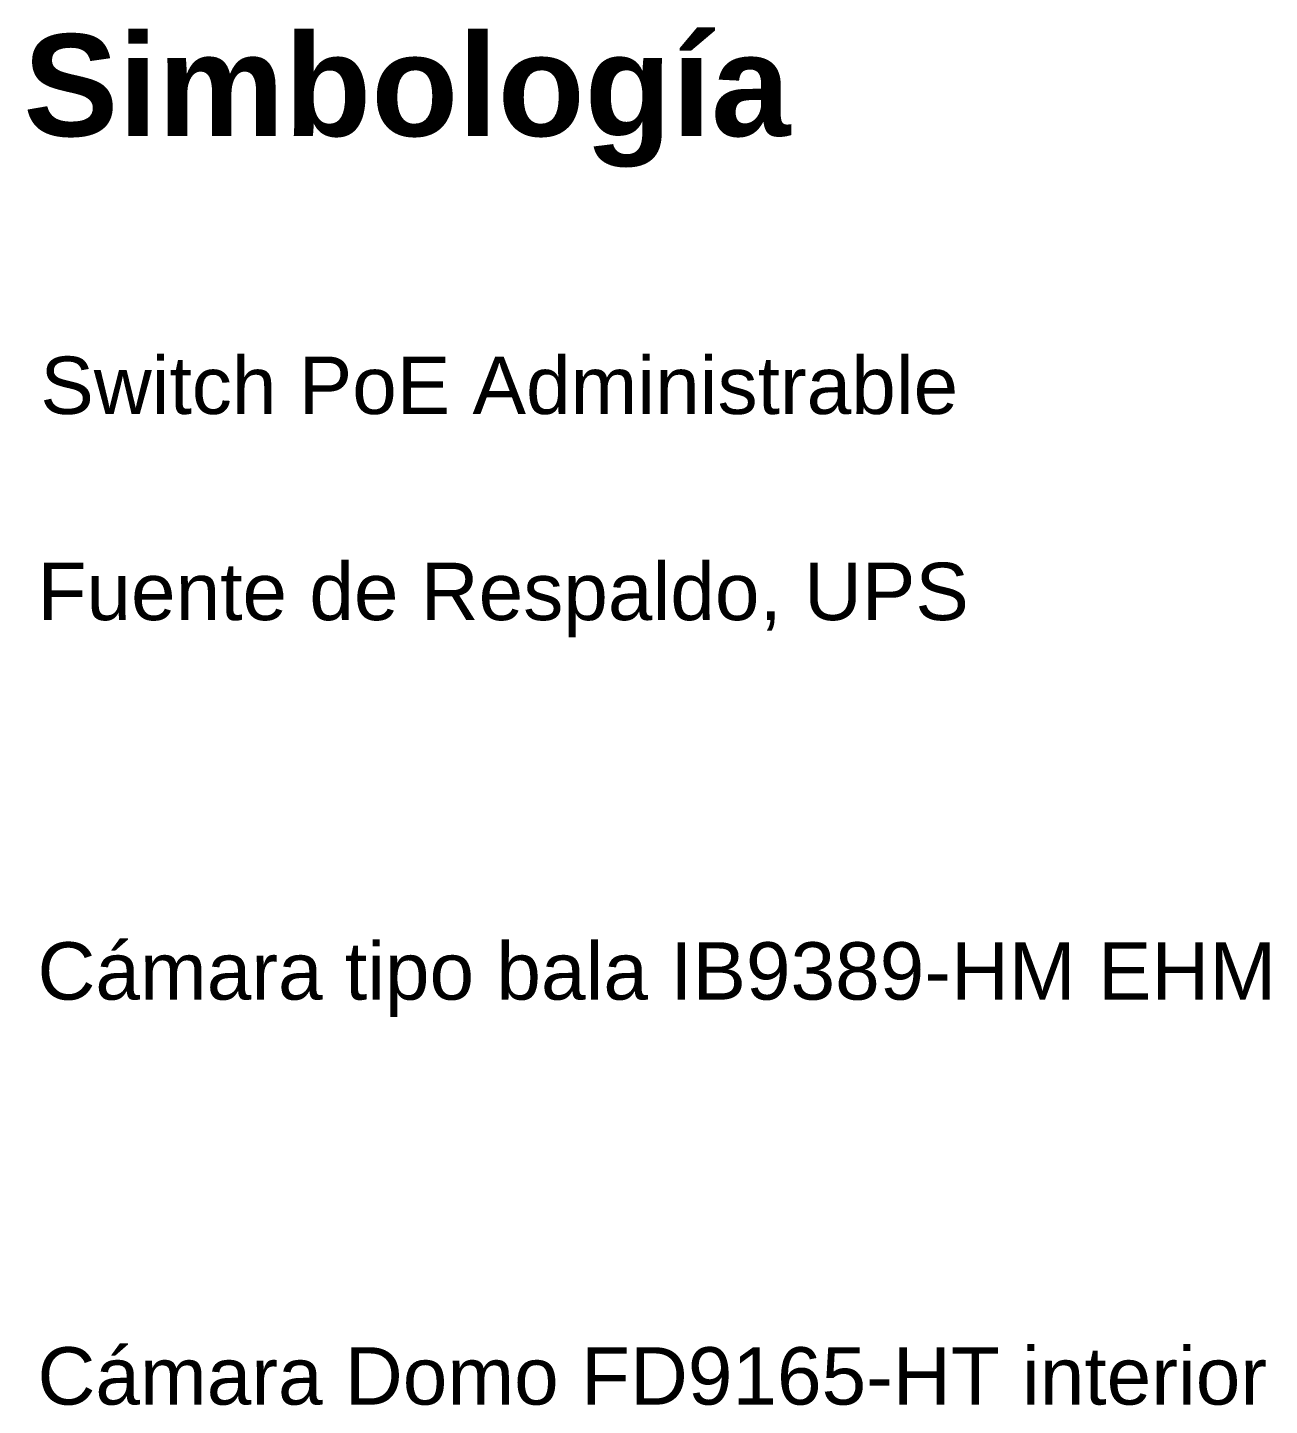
# Model space of a CAD drawing. Header units: millimetres. Extents: x 7106 to 73427, y -466 to 50348.
# Drawn here: x 62451 to 71972, y 38584 to 49145 of the extents above; entities that cross this region are included whole.
import ezdxf

# ---------------------------------------------------------------- set-up
doc = ezdxf.new("R2010")
doc.units = ezdxf.units.MM
doc.styles.add('Genedis', font='arial.ttf')

msp = doc.modelspace()

# ---------------------------------------------------------------- texts
at = {"color": 4, "style": 'Genedis'}
for s, p in [('Switch PoE Administrable', (62549, 46183)), ('Fuente de Respaldo, UPS', (62527, 44603)), ('Cámara tipo bala IB9389-HM EHM ', (62527, 41694)), ('Cámara Domo FD9165-HT interior', (62527, 38590))]:
    msp.add_text(s, height=440, dxfattribs=at).set_placement(p)
at = {"insert": (62419, 49094), "char_height": 781.04, "width": 6242.18, "attachment_point": 1, "style": 'Genedis'}
msp.add_mtext('{\\fArial|b1|i0|c0|p34;Simbología}', dxfattribs=at)

doc.saveas('drawing.dxf')
